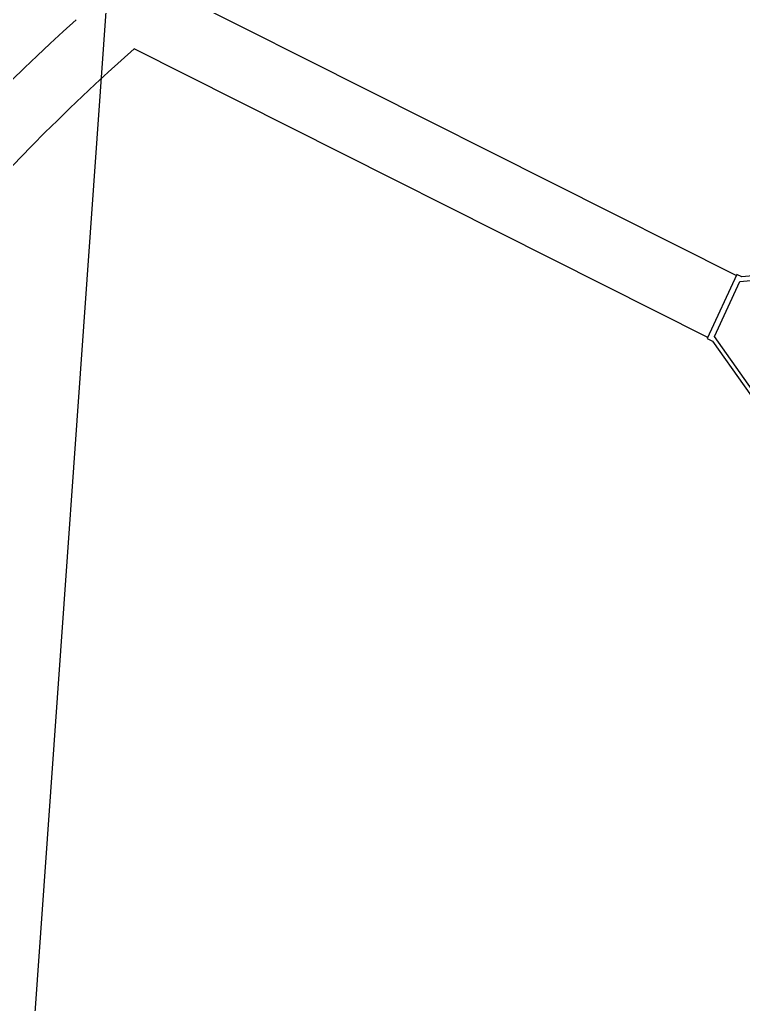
# Model space of a CAD drawing. Header units: feet. Extents: x 7707 to 9528, y 2602 to 5512.
# Drawn here: x 9211.39 to 9234.13, y 3831.11 to 3862.04 of the extents above; entities that cross this region are included whole.
import ezdxf

# ---------------------------------------------------------------- set-up
doc = ezdxf.new("R2010")
doc.units = ezdxf.units.FT
doc.header["$LTSCALE"] = 0.4
doc.header["$MEASUREMENT"] = 0
for name, color, linetype in [('ROW', 7, 'Continuous'), ('STORM', 7, 'Continuous'), ('STORM INLET', 7, 'Continuous')]:
    doc.layers.add(name, color=color, linetype=linetype)

msp = doc.modelspace()

# ---------------------------------------------------------------- linework, layer by layer
at = {"layer": 'ROW'}
msp.add_line((9261.165, 4523.839), (9203.861, 3718.374), dxfattribs=at)
at = {"layer": 'STORM'}
for p, q in [((9233.906, 3854.004), (9212.882, 3864.575)), ((9233.012, 3852.061), (9214.993, 3861.121))]:
    msp.add_line(p, q, dxfattribs=at)
at = {"layer": 'STORM', "color": 5}
for radius, start in [(62.7, 132.0146), (60.8, 131.31509)]:
    msp.add_arc((9255.133, 3815.455), radius, start, 164.31625, dxfattribs=at)
at = {"layer": 'STORM INLET', "color": 5, "flags": 128}
msp.add_lwpolyline([(9237.451, 3854.134), (9237.516, 3854.277), (9234.084, 3853.958), (9233.919, 3854.034), (9232.993, 3852.02), (9233.157, 3851.945), (9235.149, 3849.131), (9235.215, 3849.274), (9233.223, 3852.087), (9234.018, 3853.816), (9237.451, 3854.134), (9235.215, 3849.274)], dxfattribs=at)

doc.saveas('drawing.dxf')
